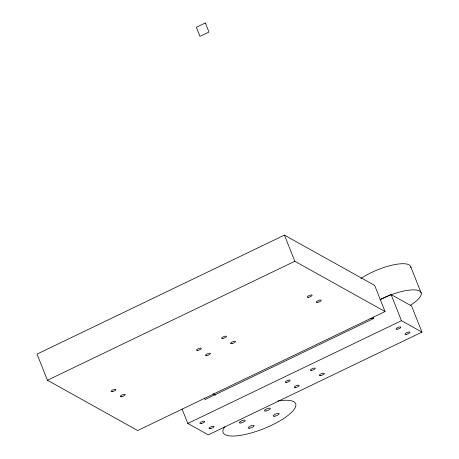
<?xml version="1.0" encoding="UTF-8"?>
<svg xmlns="http://www.w3.org/2000/svg" width="459" height="459" viewBox="0 0 459 459"><rect width="100%" height="100%" fill="white"/><g stroke="black" fill="none" stroke-linecap="round" stroke-linejoin="round"><path stroke-width="0.69" d="M284.431 235.123L37.03 354.101L47.438 380.253L137.66 430.525L385.061 311.546L374.653 285.395L284.431 235.123L294.839 261.274L385.061 311.546M47.438 380.253L294.839 261.274M380.132 299.784L391.057 294.535L411.562 305.958L421.97 332.109L208.306 434.868L187.8 423.445L182.08 409.061M187.8 423.445L401.464 320.686L421.97 332.109M212.936 393.747L215.42 395.13M410.799 266.897L421.207 293.049M391.057 294.535L401.464 320.686M373.253 317.117L373.769 318.426L205.087 399.548L204.571 398.24M360.912 278.521A31.384 9.174 -21.7 0 1 393.22 264.912A31.384 9.174 -21.7 0 1 410.862 267.838M380.029 299.566A31.384 9.174 -21.7 0 1 416.99 290.157A31.384 9.174 -21.7 0 1 410.329 305.292M373.752 318.489A31.384 9.174 -21.7 0 1 369.988 318.655M277.907 400.977A39.032 11.412 -21.7 0 1 292.079 411.826A39.032 11.412 -21.7 0 1 245.519 434.403A39.032 11.412 -21.7 0 1 224.703 426.778M205.357 22.95L196.36 27.276L199.981 36.37L208.977 32.044L205.357 22.95M223.011 338.444A2.628 0.769 -21.7 0 0 226.471 336.372A2.628 0.769 -21.7 0 0 222.598 337.176A2.628 0.769 -21.7 0 0 223.011 338.444M197.858 350.406A2.588 0.757 -21.7 0 0 201.363 348.375A2.588 0.757 -21.7 0 0 197.617 349.092A2.588 0.757 -21.7 0 0 197.858 350.406M206.854 355.582A2.679 0.786 -21.7 0 0 210.411 353.47A2.679 0.786 -21.7 0 0 206.47 354.273A2.679 0.786 -21.7 0 0 206.854 355.582M231.984 343.602A2.697 0.786 -21.7 0 0 235.553 341.479A2.697 0.786 -21.7 0 0 231.588 342.294A2.697 0.786 -21.7 0 0 231.984 343.602M308.672 297.248A2.628 0.769 -21.7 0 0 312.131 295.177A2.628 0.769 -21.7 0 0 308.259 295.98A2.628 0.769 -21.7 0 0 308.672 297.248M317.645 302.406A2.697 0.786 -21.7 0 0 321.214 300.284A2.697 0.786 -21.7 0 0 317.249 301.098A2.697 0.786 -21.7 0 0 317.645 302.406M112.507 391.59A2.628 0.769 -21.7 0 0 115.949 389.519A2.628 0.769 -21.7 0 0 112.071 390.334A2.628 0.769 -21.7 0 0 112.507 391.59M121.71 396.651A2.697 0.786 -21.7 0 0 125.232 394.522A2.697 0.786 -21.7 0 0 121.239 395.371A2.697 0.786 -21.7 0 0 121.71 396.651M397.431 329.189A2.628 0.769 -21.7 0 0 400.896 327.124A2.628 0.769 -21.7 0 0 397.018 327.927A2.628 0.769 -21.7 0 0 397.431 329.189M406.41 334.353A2.697 0.786 -21.7 0 0 409.979 332.23A2.697 0.786 -21.7 0 0 406.008 333.045A2.697 0.786 -21.7 0 0 406.41 334.353M201.266 423.537A2.628 0.769 -21.7 0 0 204.714 421.465A2.628 0.769 -21.7 0 0 200.83 422.28A2.628 0.769 -21.7 0 0 201.266 423.537M210.469 428.597A2.697 0.786 -21.7 0 0 213.997 426.468A2.697 0.786 -21.7 0 0 209.998 427.312A2.697 0.786 -21.7 0 0 210.469 428.597M311.77 370.39A2.628 0.769 -21.7 0 0 315.235 368.319A2.628 0.769 -21.7 0 0 311.363 369.122A2.628 0.769 -21.7 0 0 311.77 370.39M286.617 382.353A2.588 0.757 -21.7 0 0 290.122 380.322A2.588 0.757 -21.7 0 0 286.376 381.039A2.588 0.757 -21.7 0 0 286.617 382.353M295.613 387.528A2.679 0.786 -21.7 0 0 299.17 385.417A2.679 0.786 -21.7 0 0 295.235 386.22A2.679 0.786 -21.7 0 0 295.613 387.528M320.749 375.548A2.697 0.786 -21.7 0 0 324.318 373.425A2.697 0.786 -21.7 0 0 320.348 374.24A2.697 0.786 -21.7 0 0 320.749 375.548M274.861 416.175A3.202 0.935 -21.7 0 0 279.175 413.662A3.202 0.935 -21.7 0 0 274.528 414.563A3.202 0.935 -21.7 0 0 274.861 416.175M266.019 410.966A3.202 0.935 -21.7 0 0 270.334 408.458A3.202 0.935 -21.7 0 0 265.686 409.359A3.202 0.935 -21.7 0 0 266.019 410.966M240.969 422.957A3.202 0.935 -21.7 0 0 245.278 420.45A3.202 0.935 -21.7 0 0 240.636 421.351A3.202 0.935 -21.7 0 0 240.969 422.957M249.822 428.178A3.202 0.935 -21.7 0 0 254.137 425.665A3.202 0.935 -21.7 0 0 249.489 426.566A3.202 0.935 -21.7 0 0 249.822 428.178"/></g></svg>
